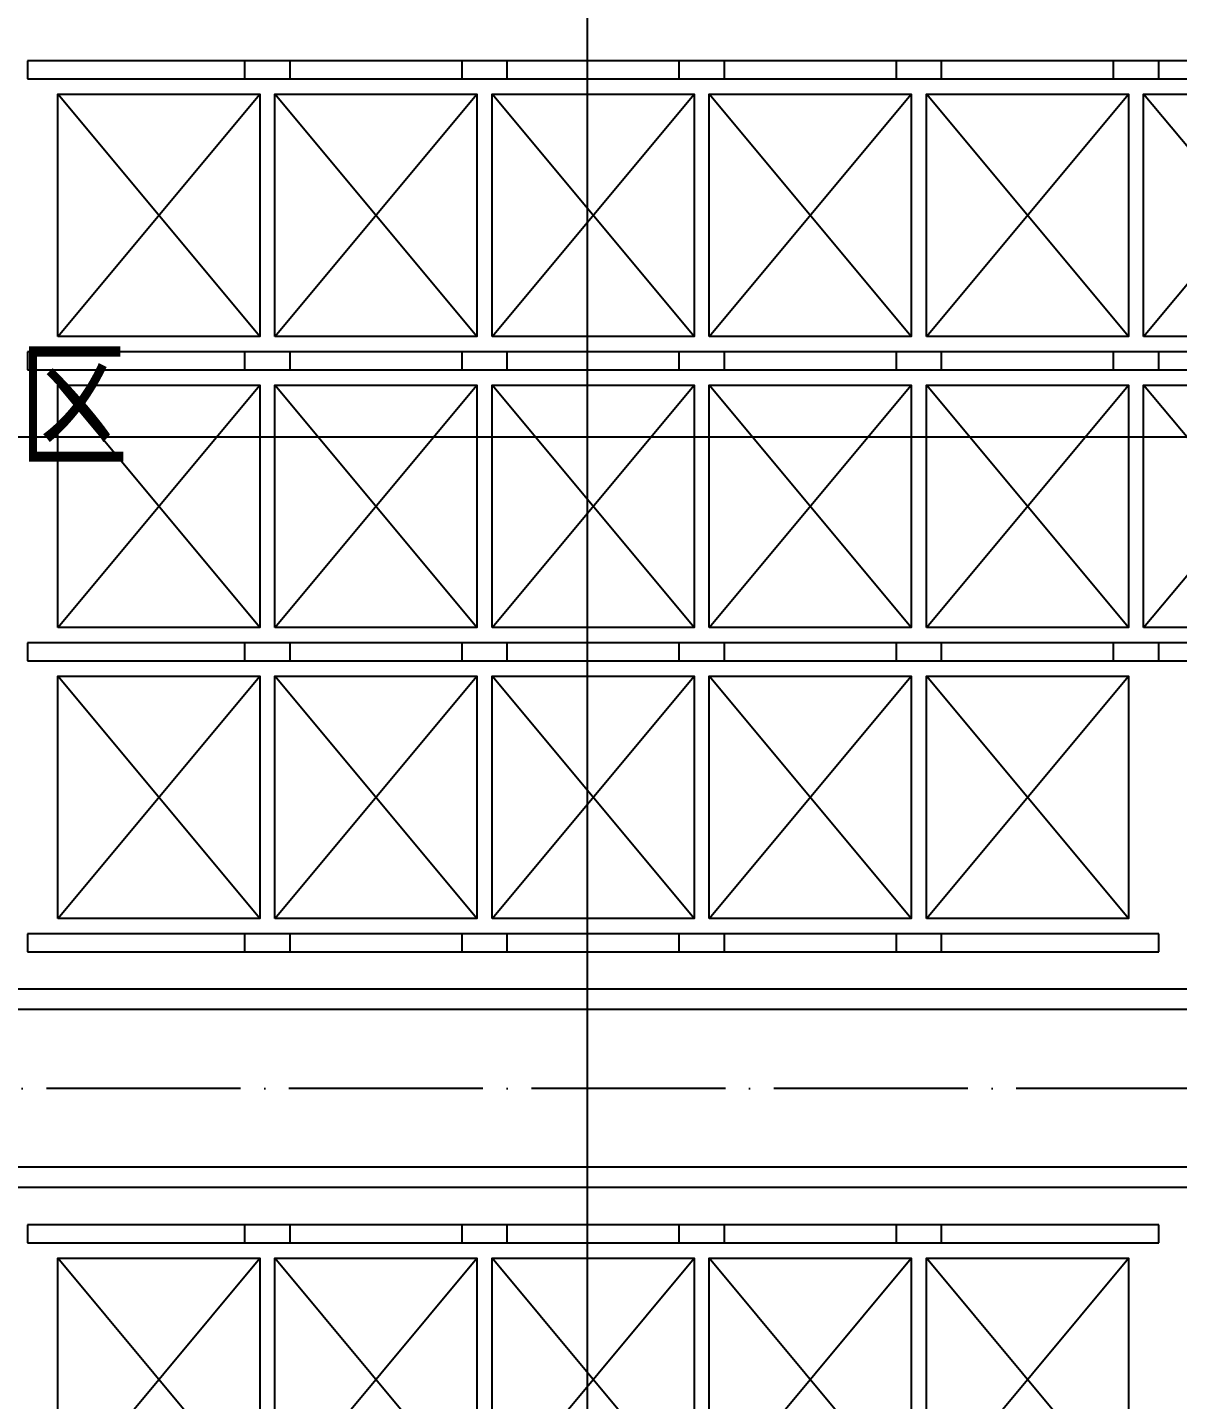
# Model space of a CAD drawing. Header units: millimetres. Extents: x 2509 to 128734, y 2492 to 91667.
# Drawn here: x 65447 to 71141, y 54976 to 61766 of the extents above; entities that cross this region are included whole.
import ezdxf
from ezdxf.enums import TextEntityAlignment as Align

# ---------------------------------------------------------------- set-up
doc = ezdxf.new("R2010")
doc.units = ezdxf.units.MM
for name, pattern in [('ACAD_ISO04W100', [30, 24, -3, 0, -3]), ('CENTER', [50.8, 31.75, -6.35, 6.35, -6.35]), ('DOTE', [2.42, 2, -0.2, 0.02, -0.2])]:
    doc.linetypes.add(name, pattern=pattern)
for name, color, linetype in [('6文字层', 3, 'Continuous'), ('7标注层', 4, 'Continuous'), ('AXIS_TEXT', 7, 'Continuous'), ('DOTE', 1, 'DOTE'), ('SSH_货架系统', 7, 'Continuous')]:
    doc.layers.add(name, color=color, linetype=linetype)
doc.styles.add('COMPLEX', font='COMPLEX')
doc.styles.add('宋体', font='', dxfattribs={"width": 0.8, "height": 4})
doc.styles.get('宋体').set_extended_font_data('SimSun')

# ---------------------------------------------------------------- blocks, each defined once
blk = doc.blocks.new('12号建筑底图')
at = {"layer": 'DOTE'}
for p, q in [((77448.7, -305572.4), (77448.7, -255872.4)), ((36448.7, -272722.4), (110448.7, -272722.4))]:
    blk.add_line(p, q, dxfattribs=at)
at = {"layer": 'AXIS_TEXT', "style": 'COMPLEX', "width": 0.736842}
blk.add_attdef('N', text='', height=900, dxfattribs=at).set_placement((122812.3, -249273.3), (123412.3, -249273.3), align=Align.FIT)
blk = doc.blocks.new('*U218')
at = {"layer": 'SSH_货架系统', "color": 2}
for p, q in [((742835.4, 236491.3), (761084.1, 236491.3)), ((742835.4, 236391.3), (761084.1, 236391.3)), ((742835.4, 235611.3), (761084.1, 235611.3)), ((742835.4, 235511.3), (761084.1, 235511.3))]:
    blk.add_line(p, q, dxfattribs=at)
at = {"layer": 'SSH_货架系统', "color": 1, "linetype": 'ACAD_ISO04W100', "ltscale": 40}
blk.add_line((742835.4, 236001.3), (761084.1, 236001.3), dxfattribs=at)
blk = doc.blocks.new('LZ90')
at = {"layer": 'SSH_货架系统', "color": 5}
for p, q in [((-19097.4, 16459.3), (-20397.4, 16459.3)), ((-20397.4, 16459.3), (-20397.4, 16369.3)), ((-19097.4, 16369.3), (-19097.4, 16459.3)), ((-20397.4, 16369.3), (-19097.4, 16369.3))]:
    blk.add_line(p, q, dxfattribs=at)
blk = doc.blocks.new('货物1200x1000')
at = {"layer": 'SSH_货架系统', "color": 6}
for p, q in [((-9623.1, 11991), (-10623.1, 13191)), ((-10623.1, 11991), (-9623.1, 13191))]:
    blk.add_line(p, q, dxfattribs=at)
blk.add_lwpolyline([(-10623.1, 11991), (-10623.1, 13191), (-9623.1, 13191), (-9623.1, 11991)], close=True, dxfattribs=at)
blk = doc.blocks.new('单元货位1200x1000xLZ90')
at = {"layer": 'SSH_货架系统'}
for name, p in [('LZ90', (9624.3, -3103.3)), ('货物1200x1000', (0, 0)), ('LZ90', (9624.3, -4543.3))]:
    blk.add_blockref(name, p, dxfattribs=at)
blk = doc.blocks.new('*U206')
at = {"layer": 'SSH_货架系统'}
blk.add_blockref('单元货位1200x1000xLZ90', (10123.1, -12591), dxfattribs=at)
blk = doc.blocks.new('*U207')
at = {"layer": '7标注层', "color": 0, "linetype": 'ByBlock', "lineweight": -2, "transparency": 16777216}
for p in [(0, 0), (1075, 0), (0, -1440), (1075, -1440), (0, -2880), (0, -5760)]:
    blk.add_blockref('*U206', p, dxfattribs=at)
blk = doc.blocks.new('*U208')
at = {"layer": 'SSH_货架系统'}
blk.add_blockref('单元货位1200x1000xLZ90', (10123.1, -12591), dxfattribs=at)
blk = doc.blocks.new('*U209')
at = {"layer": '7标注层', "color": 0, "linetype": 'ByBlock', "lineweight": -2, "transparency": 16777216}
for p in [(-3225, 0), (-2150, 0), (-1075, 0), (0, 0), (-3225, -1440), (-2150, -1440), (-1075, -1440), (0, -1440), (-3225, -2880), (-2150, -2880), (-1075, -2880), (0, -2880), (-3225, -5760), (-2150, -5760), (-1075, -5760), (0, -5760)]:
    blk.add_blockref('*U208', p, dxfattribs=at)
blk = doc.blocks.new('A$C78651db9')
at = {"layer": '7标注层', "linetype": 'CENTER'}
for name, p in [('*U209', (17462, 9096.1)), ('*U207', (18537, 9096.1))]:
    blk.add_blockref(name, p, dxfattribs=at)
at = {"layer": 'SSH_货架系统', "rotation": 180}
blk.add_blockref('*U218', (763477.6, 240777.4), dxfattribs=at)
at = {"layer": '6文字层', "linetype": 'CENTER', "style": '宋体', "width": 0.8}
blk.add_text('三层穿梭车货架区', height=500, dxfattribs=at).set_placement((9722.3, 7911.1))

msp = doc.modelspace()

# ---------------------------------------------------------------- block references
at = {"linetype": 'CENTER'}
msp.add_blockref('12号建筑底图', (-9229.066, 332462.656), dxfattribs=at)
at = {"layer": '7标注层', "linetype": 'CENTER'}
msp.add_blockref('A$C78651db9', (51860.401, 51740.213), dxfattribs=at)

doc.saveas('drawing.dxf')
